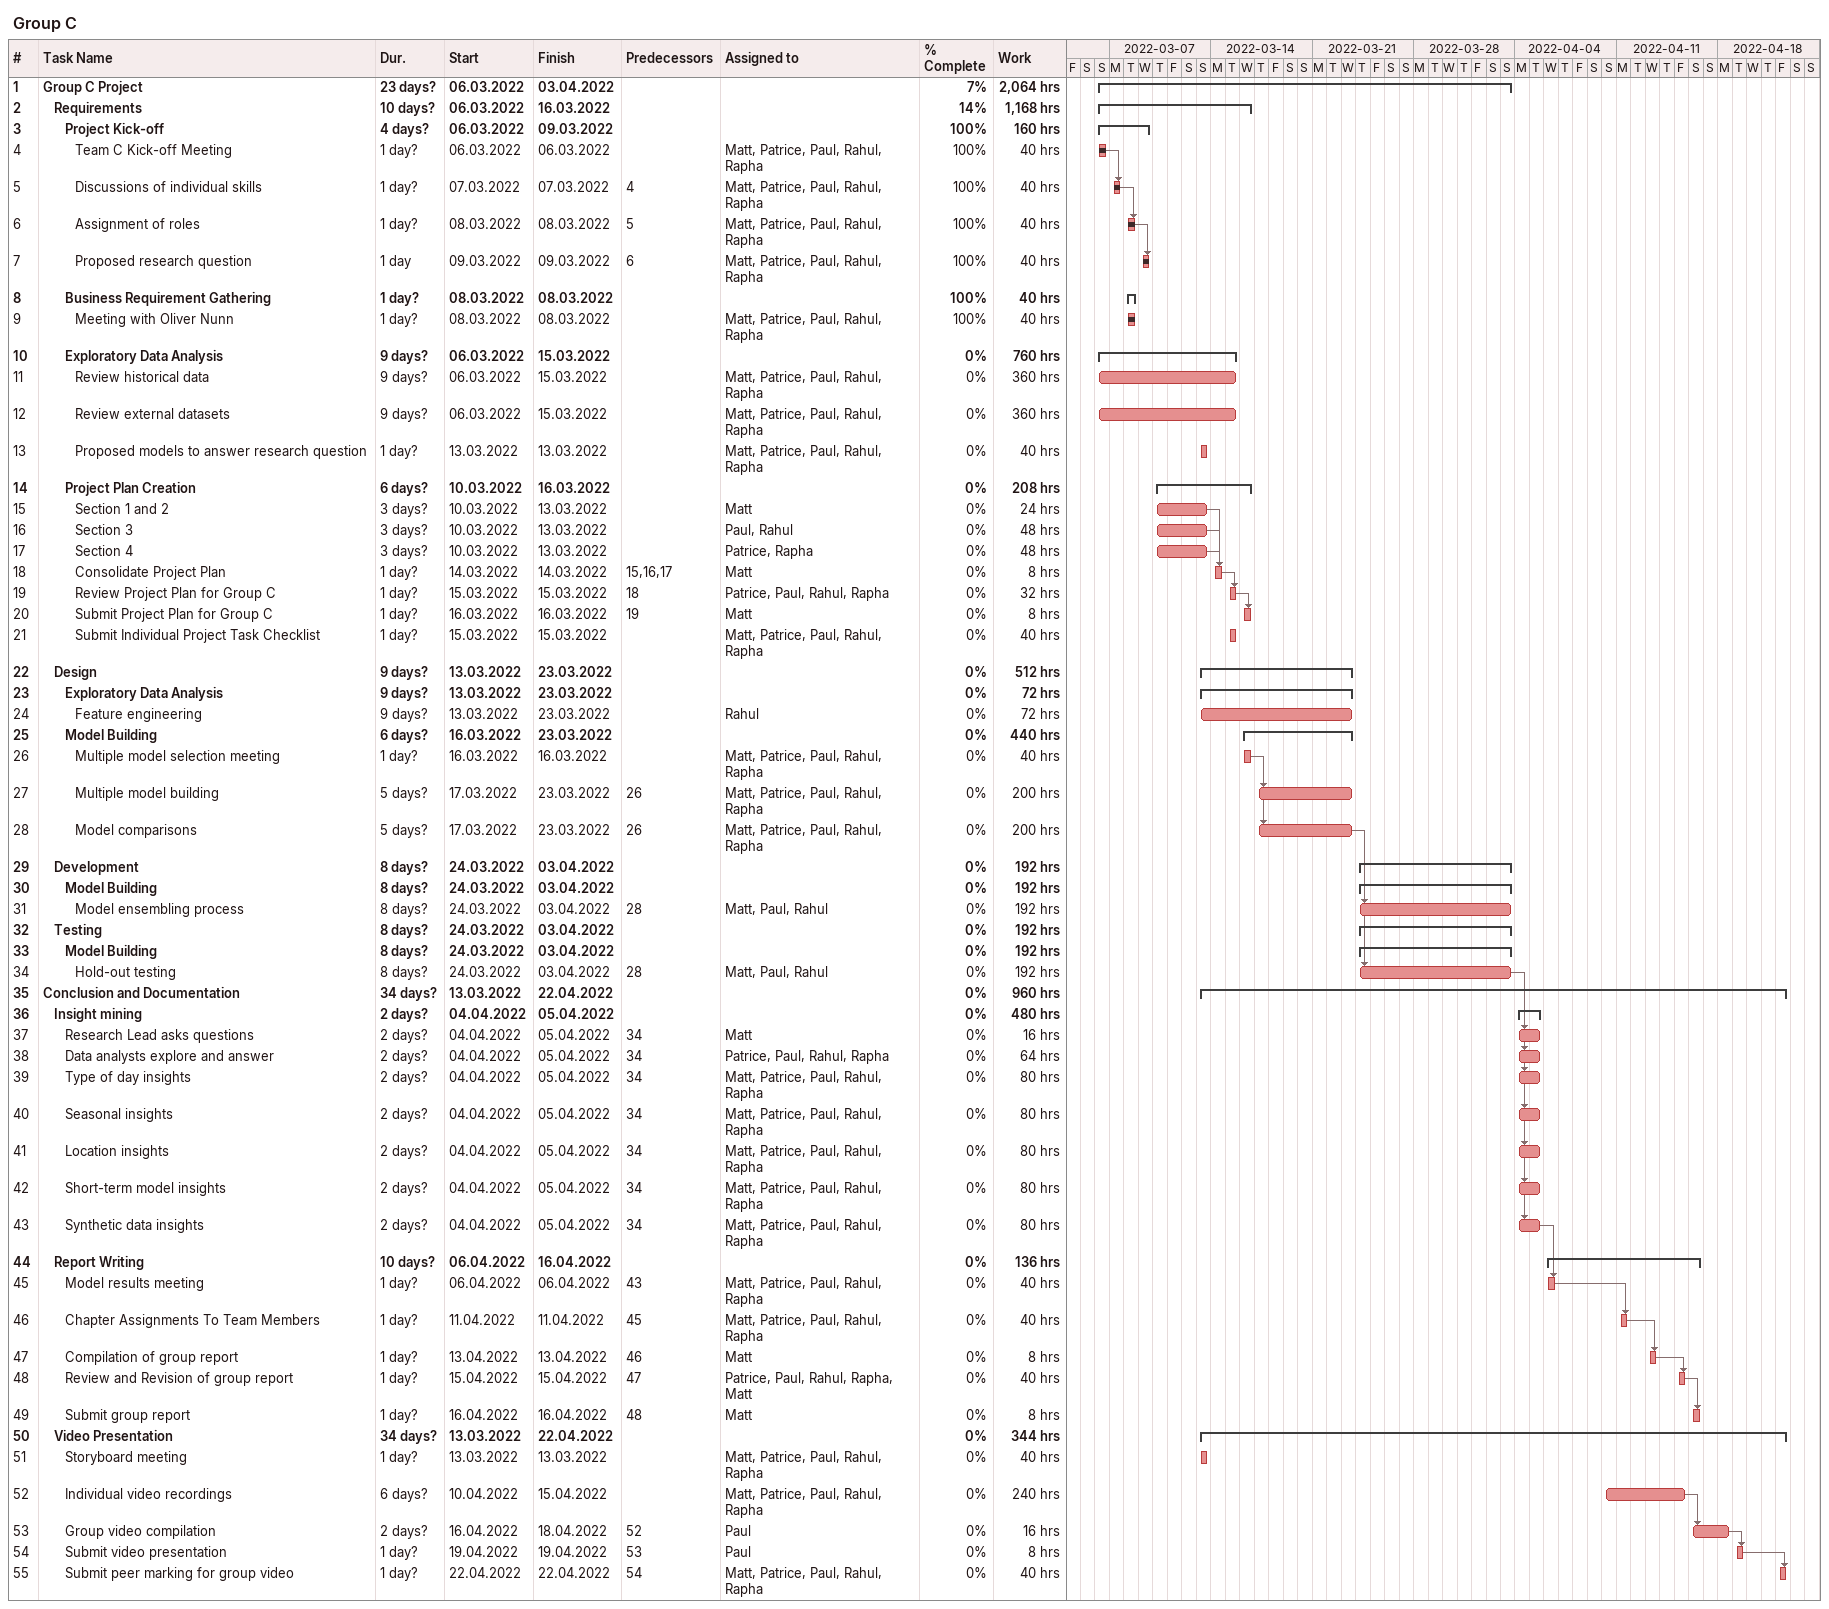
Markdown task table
Group C

| ID | Level | Task | Duration | Start | Finish | Predecessors | Resources | % complete | Work (h) |
|---|---|---|---|---|---|---|---|---|---|
| 1 | 1 | **Group C Project** | 23d? | 2022-03-06 | 2022-04-03 |  |  | 7 | 2064 |
| 2 | 2 | **Requirements** | 10d? | 2022-03-06 | 2022-03-16 |  |  | 14 | 1168 |
| 3 | 3 | **Project Kick-off** | 4d? | 2022-03-06 | 2022-03-09 |  |  | 100 | 160 |
| 4 | 4 | Team C Kick-off Meeting | 1d? | 2022-03-06 | 2022-03-06 |  | Matt, Patrice, Paul, Rahul, Rapha | 100 | 40 |
| 5 | 4 | Discussions of individual skills | 1d? | 2022-03-07 | 2022-03-07 | 4 | Matt, Patrice, Paul, Rahul, Rapha | 100 | 40 |
| 6 | 4 | Assignment of roles | 1d? | 2022-03-08 | 2022-03-08 | 5 | Matt, Patrice, Paul, Rahul, Rapha | 100 | 40 |
| 7 | 4 | Proposed research question | 1d | 2022-03-09 | 2022-03-09 | 6 | Matt, Patrice, Paul, Rahul, Rapha | 100 | 40 |
| 8 | 3 | **Business Requirement Gathering** | 1d? | 2022-03-08 | 2022-03-08 |  |  | 100 | 40 |
| 9 | 4 | Meeting with Oliver Nunn | 1d? | 2022-03-08 | 2022-03-08 |  | Matt, Patrice, Paul, Rahul, Rapha | 100 | 40 |
| 10 | 3 | **Exploratory Data Analysis** | 9d? | 2022-03-06 | 2022-03-15 |  |  | 0 | 760 |
| 11 | 4 | Review historical data | 9d? | 2022-03-06 | 2022-03-15 |  | Matt, Patrice, Paul, Rahul, Rapha | 0 | 360 |
| 12 | 4 | Review external datasets | 9d? | 2022-03-06 | 2022-03-15 |  | Matt, Patrice, Paul, Rahul, Rapha | 0 | 360 |
| 13 | 4 | Proposed models to answer research question | 1d? | 2022-03-13 | 2022-03-13 |  | Matt, Patrice, Paul, Rahul, Rapha | 0 | 40 |
| 14 | 3 | **Project Plan Creation** | 6d? | 2022-03-10 | 2022-03-16 |  |  | 0 | 208 |
| 15 | 4 | Section 1 and 2 | 3d? | 2022-03-10 | 2022-03-13 |  | Matt | 0 | 24 |
| 16 | 4 | Section 3 | 3d? | 2022-03-10 | 2022-03-13 |  | Paul, Rahul | 0 | 48 |
| 17 | 4 | Section 4 | 3d? | 2022-03-10 | 2022-03-13 |  | Patrice, Rapha | 0 | 48 |
| 18 | 4 | Consolidate Project Plan | 1d? | 2022-03-14 | 2022-03-14 | 15, 16, 17 | Matt | 0 | 8 |
| 19 | 4 | Review Project Plan for Group C | 1d? | 2022-03-15 | 2022-03-15 | 18 | Patrice, Paul, Rahul, Rapha | 0 | 32 |
| 20 | 4 | Submit Project Plan for Group C | 1d? | 2022-03-16 | 2022-03-16 | 19 | Matt | 0 | 8 |
| 21 | 4 | Submit Individual Project Task Checklist | 1d? | 2022-03-15 | 2022-03-15 |  | Matt, Patrice, Paul, Rahul, Rapha | 0 | 40 |
| 22 | 2 | **Design** | 9d? | 2022-03-13 | 2022-03-23 |  |  | 0 | 512 |
| 23 | 3 | **Exploratory Data Analysis** | 9d? | 2022-03-13 | 2022-03-23 |  |  | 0 | 72 |
| 24 | 4 | Feature engineering | 9d? | 2022-03-13 | 2022-03-23 |  | Rahul | 0 | 72 |
| 25 | 3 | **Model Building** | 6d? | 2022-03-16 | 2022-03-23 |  |  | 0 | 440 |
| 26 | 4 | Multiple model selection meeting | 1d? | 2022-03-16 | 2022-03-16 |  | Matt, Patrice, Paul, Rahul, Rapha | 0 | 40 |
| 27 | 4 | Multiple model building | 5d? | 2022-03-17 | 2022-03-23 | 26 | Matt, Patrice, Paul, Rahul, Rapha | 0 | 200 |
| 28 | 4 | Model comparisons | 5d? | 2022-03-17 | 2022-03-23 | 26 | Matt, Patrice, Paul, Rahul, Rapha | 0 | 200 |
| 29 | 2 | **Development** | 8d? | 2022-03-24 | 2022-04-03 |  |  | 0 | 192 |
| 30 | 3 | **Model Building** | 8d? | 2022-03-24 | 2022-04-03 |  |  | 0 | 192 |
| 31 | 4 | Model ensembling process | 8d? | 2022-03-24 | 2022-04-03 | 28 | Matt, Paul, Rahul | 0 | 192 |
| 32 | 2 | **Testing** | 8d? | 2022-03-24 | 2022-04-03 |  |  | 0 | 192 |
| 33 | 3 | **Model Building** | 8d? | 2022-03-24 | 2022-04-03 |  |  | 0 | 192 |
| 34 | 4 | Hold-out testing | 8d? | 2022-03-24 | 2022-04-03 | 28 | Matt, Paul, Rahul | 0 | 192 |
| 35 | 1 | **Conclusion and Documentation** | 34d? | 2022-03-13 | 2022-04-22 |  |  | 0 | 960 |
| 36 | 2 | **Insight mining** | 2d? | 2022-04-04 | 2022-04-05 |  |  | 0 | 480 |
| 37 | 3 | Research Lead asks questions | 2d? | 2022-04-04 | 2022-04-05 | 34 | Matt | 0 | 16 |
| 38 | 3 | Data analysts explore and answer | 2d? | 2022-04-04 | 2022-04-05 | 34 | Patrice, Paul, Rahul, Rapha | 0 | 64 |
| 39 | 3 | Type of day insights | 2d? | 2022-04-04 | 2022-04-05 | 34 | Matt, Patrice, Paul, Rahul, Rapha | 0 | 80 |
| 40 | 3 | Seasonal insights | 2d? | 2022-04-04 | 2022-04-05 | 34 | Matt, Patrice, Paul, Rahul, Rapha | 0 | 80 |
| 41 | 3 | Location insights | 2d? | 2022-04-04 | 2022-04-05 | 34 | Matt, Patrice, Paul, Rahul, Rapha | 0 | 80 |
| 42 | 3 | Short-term model insights | 2d? | 2022-04-04 | 2022-04-05 | 34 | Matt, Patrice, Paul, Rahul, Rapha | 0 | 80 |
| 43 | 3 | Synthetic data insights | 2d? | 2022-04-04 | 2022-04-05 | 34 | Matt, Patrice, Paul, Rahul, Rapha | 0 | 80 |
| 44 | 2 | **Report Writing** | 10d? | 2022-04-06 | 2022-04-16 |  |  | 0 | 136 |
| 45 | 3 | Model results meeting | 1d? | 2022-04-06 | 2022-04-06 | 43 | Matt, Patrice, Paul, Rahul, Rapha | 0 | 40 |
| 46 | 3 | Chapter Assignments To Team Members | 1d? | 2022-04-11 | 2022-04-11 | 45 | Matt, Patrice, Paul, Rahul, Rapha | 0 | 40 |
| 47 | 3 | Compilation of group report | 1d? | 2022-04-13 | 2022-04-13 | 46 | Matt | 0 | 8 |
| 48 | 3 | Review and Revision of group report | 1d? | 2022-04-15 | 2022-04-15 | 47 | Patrice, Paul, Rahul, Rapha, Matt | 0 | 40 |
| 49 | 3 | Submit group report | 1d? | 2022-04-16 | 2022-04-16 | 48 | Matt | 0 | 8 |
| 50 | 2 | **Video Presentation** | 34d? | 2022-03-13 | 2022-04-22 |  |  | 0 | 344 |
| 51 | 3 | Storyboard meeting | 1d? | 2022-03-13 | 2022-03-13 |  | Matt, Patrice, Paul, Rahul, Rapha | 0 | 40 |
| 52 | 3 | Individual video recordings | 6d? | 2022-04-10 | 2022-04-15 |  | Matt, Patrice, Paul, Rahul, Rapha | 0 | 240 |
| 53 | 3 | Group video compilation | 2d? | 2022-04-16 | 2022-04-18 | 52 | Paul | 0 | 16 |
| 54 | 3 | Submit video presentation | 1d? | 2022-04-19 | 2022-04-19 | 53 | Paul | 0 | 8 |
| 55 | 3 | Submit peer marking for group video | 1d? | 2022-04-22 | 2022-04-22 | 54 | Matt, Patrice, Paul, Rahul, Rapha | 0 | 40 |
